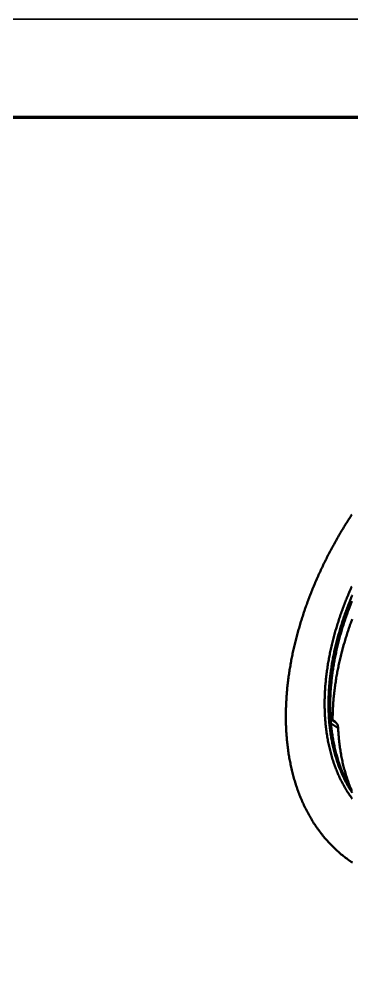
# Model space of a CAD drawing. Header units: millimetres. Extents: x 0 to 900, y 0 to 148.
# Drawn here: x 108.92 to 125.81, y 99.81 to 148.5 of the extents above; entities that cross this region are included whole.
import ezdxf

# ---------------------------------------------------------------- set-up
doc = ezdxf.new("R2010")
doc.units = ezdxf.units.MM
doc.header["$LTSCALE"] = 0.125
for name, color, linetype, lineweight in [('FRAME', 7, 'Continuous', 70), ('TITLE', 7, 'Continuous', 35), ('VISIBLE', 7, 'Continuous', 50)]:
    doc.layers.add(name, color=color, linetype=linetype, lineweight=lineweight)

msp = doc.modelspace()

# ---------------------------------------------------------------- linework, layer by layer
at = {"layer": 'FRAME'}
msp.add_lwpolyline([(5, 5), (205, 5), (205, 143.5), (5, 143.5)], close=True, dxfattribs=at)
at = {"layer": 'TITLE'}
msp.add_lwpolyline([(0, 0), (210, 0), (210, 148.5), (0, 148.5)], close=True, dxfattribs=at)
at = {"layer": 'VISIBLE'}
for p, q in [((124.734, 112.962), (124.957, 112.814)), ((125.117, 112.49), (124.752, 112.731))]:
    msp.add_line(p, q, dxfattribs=at)
for points in [[(125.838, 105.664), (125.78, 105.703), (125.722, 105.742), (125.664, 105.783), (125.607, 105.824), (125.551, 105.865), (125.495, 105.907), (125.439, 105.95), (125.384, 105.994), (125.329, 106.037), (125.275, 106.082), (125.221, 106.127), (125.168, 106.173), (125.115, 106.219), (125.063, 106.266), (125.011, 106.313), (124.96, 106.361), (124.909, 106.41), (124.859, 106.459), (124.809, 106.508), (124.76, 106.558), (124.711, 106.609), (124.663, 106.66), (124.615, 106.711), (124.568, 106.763), (124.522, 106.816), (124.476, 106.869), (124.43, 106.922), (124.385, 106.976), (124.341, 107.031), (124.297, 107.085), (124.254, 107.141), (124.211, 107.196), (124.169, 107.252), (124.127, 107.309), (124.086, 107.366), (124.045, 107.423), (124.005, 107.481), (123.966, 107.539), (123.927, 107.597), (123.889, 107.656), (123.851, 107.715), (123.814, 107.775), (123.777, 107.835), (123.741, 107.895), (123.705, 107.955), (123.67, 108.016), (123.636, 108.077), (123.602, 108.139), (123.569, 108.2), (123.536, 108.263), (123.504, 108.325), (123.472, 108.387), (123.441, 108.45), (123.41, 108.513), (123.38, 108.577), (123.35, 108.641), (123.321, 108.704), (123.293, 108.769), (123.265, 108.833), (123.238, 108.898), (123.211, 108.962), (123.184, 109.027), (123.158, 109.093), (123.133, 109.158), (123.108, 109.224), (123.084, 109.29), (123.06, 109.356), (123.037, 109.422), (123.014, 109.488), (122.992, 109.555), (122.97, 109.622), (122.949, 109.688), (122.928, 109.756), (122.908, 109.823), (122.888, 109.89), (122.869, 109.958), (122.85, 110.025), (122.832, 110.093), (122.814, 110.161), (122.796, 110.229), (122.779, 110.297), (122.763, 110.365), (122.747, 110.434), (122.732, 110.502), (122.717, 110.571), (122.702, 110.639), (122.688, 110.708), (122.674, 110.777), (122.661, 110.846), (122.648, 110.915), (122.636, 110.984), (122.624, 111.053), (122.613, 111.122), (122.602, 111.192), (122.591, 111.261), (122.581, 111.33), (122.571, 111.4), (122.562, 111.47), (122.553, 111.539), (122.545, 111.609), (122.537, 111.679), (122.529, 111.748), (122.522, 111.818), (122.515, 111.888), (122.509, 111.958), (122.503, 112.028), (122.497, 112.098), (122.492, 112.168), (122.487, 112.238), (122.483, 112.308), (122.479, 112.378), (122.475, 112.448), (122.472, 112.518), (122.469, 112.588), (122.467, 112.658), (122.465, 112.729), (122.463, 112.799), (122.462, 112.869), (122.461, 112.939), (122.46, 113.009), (122.46, 113.08), (122.46, 113.15), (122.461, 113.22), (122.461, 113.29), (122.463, 113.36), (122.464, 113.43), (122.466, 113.501), (122.468, 113.571), (122.471, 113.641), (122.474, 113.711), (122.477, 113.781), (122.481, 113.851), (122.485, 113.921), (122.489, 113.991), (122.494, 114.061), (122.499, 114.131), (122.504, 114.201), (122.51, 114.271), (122.516, 114.341), (122.522, 114.411), (122.528, 114.481), (122.535, 114.551), (122.543, 114.621), (122.55, 114.691), (122.558, 114.76), (122.566, 114.83), (122.575, 114.9), (122.583, 114.969), (122.592, 115.039), (122.602, 115.108), (122.612, 115.178), (122.622, 115.247), (122.632, 115.317), (122.642, 115.386), (122.653, 115.456), (122.665, 115.525), (122.676, 115.594), (122.688, 115.663), (122.7, 115.732), (122.712, 115.802), (122.725, 115.871), (122.738, 115.94), (122.751, 116.008), (122.764, 116.077), (122.778, 116.146), (122.792, 116.215), (122.806, 116.284), (122.821, 116.352), (122.836, 116.421), (122.851, 116.489), (122.866, 116.558), (122.882, 116.626), (122.898, 116.695), (122.914, 116.763), (122.931, 116.831), (122.947, 116.899), (122.964, 116.968), (122.982, 117.036), (122.999, 117.104), (123.017, 117.171), (123.035, 117.239), (123.053, 117.307), (123.072, 117.375), (123.091, 117.442), (123.11, 117.51), (123.129, 117.577), (123.149, 117.645), (123.168, 117.712), (123.188, 117.779), (123.209, 117.847), (123.229, 117.914), (123.25, 117.981), (123.271, 118.048), (123.292, 118.115), (123.314, 118.181), (123.336, 118.248), (123.358, 118.315), (123.38, 118.381), (123.402, 118.448), (123.425, 118.514), (123.448, 118.581), (123.471, 118.647), (123.494, 118.713), (123.518, 118.779), (123.542, 118.845), (123.566, 118.911), (123.59, 118.977), (123.615, 119.043), (123.64, 119.108), (123.665, 119.174), (123.69, 119.239), (123.715, 119.305), (123.741, 119.37), (123.767, 119.435), (123.793, 119.501), (123.819, 119.566), (123.846, 119.631), (123.873, 119.695), (123.9, 119.76), (123.927, 119.825), (123.954, 119.89), (123.982, 119.954), (124.01, 120.018), (124.038, 120.083), (124.066, 120.147), (124.095, 120.211), (124.123, 120.275), (124.152, 120.339), (124.181, 120.403), (124.211, 120.467), (124.24, 120.53), (124.27, 120.594), (124.3, 120.657), (124.33, 120.721), (124.361, 120.784), (124.391, 120.847), (124.422, 120.91), (124.453, 120.973), (124.484, 121.036), (124.516, 121.099), (124.547, 121.162), (124.579, 121.224), (124.611, 121.287), (124.643, 121.349), (124.676, 121.411), (124.708, 121.473), (124.741, 121.535), (124.774, 121.597), (124.807, 121.659), (124.841, 121.721), (124.874, 121.782), (124.908, 121.844), (124.942, 121.905), (124.976, 121.967), (125.011, 122.028), (125.045, 122.089), (125.08, 122.15), (125.115, 122.211), (125.15, 122.272), (125.186, 122.332), (125.221, 122.393), (125.257, 122.453), (125.293, 122.513), (125.329, 122.574), (125.365, 122.634), (125.402, 122.694), (125.439, 122.753), (125.475, 122.813), (125.513, 122.873), (125.55, 122.932), (125.587, 122.992), (125.625, 123.051), (125.663, 123.11), (125.701, 123.169), (125.739, 123.228), (125.777, 123.287), (125.816, 123.345)], [(125.812, 119.694), (125.783, 119.63), (125.755, 119.566), (125.727, 119.502), (125.699, 119.438), (125.671, 119.373), (125.644, 119.309), (125.616, 119.244), (125.589, 119.179), (125.563, 119.115), (125.537, 119.05), (125.51, 118.985), (125.485, 118.919), (125.459, 118.854), (125.434, 118.789), (125.409, 118.723), (125.384, 118.658), (125.36, 118.592), (125.335, 118.526), (125.311, 118.46), (125.288, 118.394), (125.264, 118.328), (125.241, 118.262), (125.219, 118.196), (125.196, 118.13), (125.174, 118.063), (125.152, 117.997), (125.13, 117.93), (125.109, 117.863), (125.088, 117.796), (125.067, 117.729), (125.046, 117.662), (125.026, 117.595), (125.006, 117.528), (124.987, 117.461), (124.967, 117.393), (124.948, 117.326), (124.93, 117.258), (124.911, 117.191), (124.893, 117.123), (124.875, 117.055), (124.858, 116.987), (124.841, 116.919), (124.824, 116.851), (124.807, 116.783), (124.791, 116.715), (124.775, 116.647), (124.76, 116.578), (124.744, 116.51), (124.73, 116.441), (124.715, 116.373), (124.701, 116.304), (124.687, 116.236), (124.673, 116.167), (124.66, 116.098), (124.647, 116.029), (124.634, 115.96), (124.622, 115.891), (124.61, 115.822), (124.599, 115.753), (124.588, 115.684), (124.577, 115.615), (124.566, 115.545), (124.556, 115.476), (124.546, 115.406), (124.537, 115.337), (124.528, 115.267), (124.519, 115.198), (124.511, 115.128), (124.503, 115.059), (124.496, 114.989), (124.489, 114.919), (124.482, 114.85), (124.475, 114.78), (124.469, 114.71), (124.464, 114.64), (124.459, 114.57), (124.454, 114.5), (124.449, 114.43), (124.445, 114.36), (124.442, 114.29), (124.438, 114.22), (124.436, 114.15), (124.433, 114.08), (124.431, 114.01), (124.43, 113.94), (124.429, 113.87), (124.428, 113.8), (124.428, 113.73), (124.428, 113.66), (124.429, 113.59), (124.43, 113.52), (124.431, 113.449), (124.433, 113.379), (124.436, 113.309), (124.438, 113.239), (124.442, 113.169), (124.446, 113.099), (124.45, 113.029), (124.455, 112.959), (124.46, 112.89), (124.465, 112.82), (124.472, 112.75), (124.478, 112.68), (124.485, 112.61), (124.493, 112.541), (124.501, 112.471), (124.51, 112.401), (124.519, 112.332), (124.529, 112.263), (124.539, 112.193), (124.55, 112.124), (124.561, 112.055), (124.572, 111.986), (124.585, 111.917), (124.598, 111.848), (124.611, 111.779), (124.625, 111.71), (124.639, 111.642), (124.654, 111.573), (124.67, 111.505), (124.686, 111.437), (124.703, 111.369), (124.72, 111.301), (124.738, 111.233), (124.756, 111.165), (124.775, 111.098), (124.795, 111.03), (124.815, 110.963), (124.836, 110.896), (124.857, 110.83), (124.879, 110.763), (124.901, 110.697), (124.925, 110.631), (124.948, 110.565), (124.973, 110.499), (124.998, 110.433), (125.023, 110.368), (125.05, 110.303), (125.077, 110.239), (125.104, 110.174), (125.132, 110.11), (125.161, 110.046), (125.191, 109.982), (125.221, 109.919), (125.251, 109.856), (125.283, 109.793), (125.315, 109.731), (125.348, 109.669), (125.381, 109.608), (125.415, 109.546), (125.45, 109.485), (125.485, 109.425), (125.521, 109.365), (125.558, 109.305), (125.595, 109.246), (125.633, 109.187), (125.672, 109.128), (125.711, 109.07), (125.751, 109.013), (125.792, 108.956), (125.833, 108.899)], [(125.835, 119.254), (125.808, 119.19), (125.781, 119.125), (125.754, 119.06), (125.728, 118.995), (125.702, 118.93), (125.676, 118.865), (125.65, 118.8), (125.625, 118.735), (125.6, 118.669), (125.575, 118.604), (125.551, 118.538), (125.526, 118.473), (125.502, 118.407), (125.479, 118.341), (125.455, 118.275), (125.432, 118.209), (125.409, 118.142), (125.387, 118.076), (125.365, 118.01), (125.343, 117.943), (125.321, 117.876), (125.299, 117.81), (125.278, 117.743), (125.258, 117.676), (125.237, 117.609), (125.217, 117.542), (125.197, 117.475), (125.177, 117.408), (125.158, 117.34), (125.139, 117.273), (125.12, 117.205), (125.102, 117.138), (125.084, 117.07), (125.066, 117.002), (125.049, 116.934), (125.032, 116.866), (125.015, 116.798), (124.998, 116.73), (124.982, 116.662), (124.966, 116.594), (124.951, 116.526), (124.936, 116.457), (124.921, 116.389), (124.906, 116.32), (124.892, 116.252), (124.878, 116.183), (124.865, 116.114), (124.851, 116.045), (124.839, 115.976), (124.826, 115.907), (124.814, 115.838), (124.802, 115.769), (124.791, 115.7), (124.78, 115.631), (124.769, 115.562), (124.759, 115.493), (124.749, 115.423), (124.739, 115.354), (124.73, 115.284), (124.721, 115.215), (124.712, 115.145), (124.704, 115.076), (124.696, 115.006), (124.689, 114.936), (124.682, 114.867), (124.675, 114.797), (124.669, 114.727), (124.663, 114.657), (124.658, 114.588), (124.653, 114.518), (124.648, 114.448), (124.644, 114.378), (124.64, 114.308), (124.637, 114.238), (124.634, 114.168), (124.631, 114.098), (124.629, 114.028), (124.627, 113.958), (124.626, 113.888), (124.625, 113.818), (124.625, 113.748), (124.625, 113.678), (124.625, 113.608), (124.626, 113.538), (124.627, 113.467), (124.629, 113.397), (124.631, 113.327), (124.634, 113.257), (124.637, 113.187), (124.641, 113.117), (124.645, 113.048), (124.65, 112.978), (124.655, 112.908), (124.66, 112.838), (124.666, 112.768), (124.673, 112.698), (124.68, 112.629), (124.687, 112.559), (124.695, 112.489), (124.704, 112.42), (124.713, 112.35), (124.722, 112.281), (124.732, 112.212), (124.743, 112.142), (124.754, 112.073), (124.766, 112.004), (124.778, 111.935), (124.791, 111.866), (124.804, 111.797), (124.818, 111.729), (124.832, 111.66), (124.847, 111.592), (124.863, 111.523), (124.879, 111.455), (124.895, 111.387), (124.913, 111.319), (124.93, 111.252), (124.949, 111.184), (124.968, 111.116), (124.987, 111.049), (125.008, 110.982), (125.028, 110.915), (125.05, 110.848), (125.072, 110.782), (125.094, 110.716), (125.117, 110.65), (125.141, 110.584), (125.166, 110.518), (125.191, 110.453), (125.216, 110.387), (125.243, 110.322), (125.27, 110.258), (125.297, 110.193), (125.326, 110.129), (125.355, 110.065), (125.384, 110.002), (125.414, 109.939), (125.445, 109.876), (125.477, 109.813), (125.509, 109.751), (125.542, 109.689), (125.575, 109.628), (125.61, 109.567), (125.644, 109.506), (125.68, 109.445), (125.716, 109.385), (125.753, 109.326), (125.791, 109.267), (125.829, 109.208)], [(125.814, 118.934), (125.788, 118.869), (125.762, 118.804), (125.736, 118.738), (125.711, 118.673), (125.686, 118.607), (125.661, 118.542), (125.636, 118.476), (125.612, 118.41), (125.588, 118.344), (125.565, 118.278), (125.541, 118.212), (125.518, 118.146), (125.495, 118.08), (125.473, 118.013), (125.45, 117.947), (125.428, 117.88), (125.407, 117.813), (125.385, 117.747), (125.364, 117.68), (125.343, 117.613), (125.323, 117.546), (125.303, 117.479), (125.283, 117.411), (125.263, 117.344), (125.244, 117.277), (125.225, 117.209), (125.206, 117.141), (125.188, 117.074), (125.17, 117.006), (125.152, 116.938), (125.135, 116.87), (125.117, 116.802), (125.101, 116.734), (125.084, 116.666), (125.068, 116.598), (125.052, 116.529), (125.037, 116.461), (125.022, 116.392), (125.007, 116.324), (124.992, 116.255), (124.978, 116.187), (124.964, 116.118), (124.951, 116.049), (124.937, 115.98), (124.925, 115.911), (124.912, 115.842), (124.9, 115.773), (124.888, 115.704), (124.877, 115.635), (124.866, 115.565), (124.855, 115.496), (124.845, 115.427), (124.835, 115.357), (124.825, 115.288), (124.816, 115.218), (124.807, 115.149), (124.799, 115.079), (124.791, 115.009), (124.783, 114.94), (124.775, 114.87), (124.769, 114.8), (124.762, 114.73), (124.756, 114.661), (124.75, 114.591), (124.745, 114.521), (124.74, 114.451), (124.735, 114.381), (124.731, 114.311), (124.727, 114.241), (124.724, 114.171), (124.721, 114.101), (124.718, 114.03), (124.716, 113.96), (124.714, 113.89), (124.713, 113.82), (124.712, 113.75), (124.712, 113.68), (124.712, 113.61), (124.713, 113.54), (124.714, 113.469), (124.715, 113.399), (124.717, 113.329), (124.719, 113.259), (124.722, 113.189), (124.725, 113.119), (124.729, 113.049), (124.733, 112.979), (124.738, 112.909), (124.743, 112.839), (124.749, 112.769), (124.755, 112.699), (124.761, 112.629), (124.768, 112.56), (124.776, 112.49), (124.784, 112.42), (124.793, 112.351), (124.802, 112.281), (124.811, 112.212), (124.822, 112.142), (124.832, 112.073), (124.844, 112.004), (124.855, 111.935), (124.868, 111.865), (124.88, 111.797), (124.894, 111.728), (124.908, 111.659), (124.922, 111.59), (124.937, 111.522), (124.953, 111.453), (124.969, 111.385), (124.986, 111.317), (125.003, 111.249), (125.021, 111.181), (125.04, 111.114), (125.059, 111.046), (125.079, 110.979), (125.099, 110.912), (125.12, 110.845), (125.141, 110.778), (125.163, 110.711), (125.186, 110.645), (125.209, 110.579), (125.233, 110.513), (125.258, 110.447), (125.283, 110.382), (125.309, 110.317), (125.336, 110.252), (125.363, 110.187), (125.39, 110.123), (125.419, 110.059), (125.448, 109.995), (125.478, 109.931), (125.508, 109.868), (125.539, 109.805), (125.571, 109.743), (125.603, 109.68), (125.636, 109.618), (125.67, 109.557), (125.704, 109.496), (125.739, 109.435), (125.775, 109.375), (125.811, 109.315)], [(125.826, 118.029), (125.801, 117.964), (125.777, 117.898), (125.753, 117.832), (125.73, 117.766), (125.707, 117.7), (125.684, 117.634), (125.661, 117.567), (125.639, 117.501), (125.616, 117.435), (125.595, 117.368), (125.573, 117.301), (125.552, 117.235), (125.531, 117.168), (125.51, 117.101), (125.489, 117.034), (125.469, 116.967), (125.449, 116.9), (125.429, 116.832), (125.41, 116.765), (125.391, 116.698), (125.372, 116.63), (125.353, 116.563), (125.335, 116.495), (125.317, 116.427), (125.3, 116.36), (125.282, 116.292), (125.265, 116.224), (125.248, 116.156), (125.232, 116.088), (125.216, 116.019), (125.2, 115.951), (125.184, 115.883), (125.169, 115.814), (125.154, 115.746), (125.139, 115.677), (125.125, 115.609), (125.111, 115.54), (125.097, 115.472), (125.084, 115.403), (125.071, 115.334), (125.058, 115.265), (125.046, 115.196), (125.034, 115.127), (125.022, 115.058), (125.011, 114.989), (124.999, 114.92), (124.989, 114.85), (124.978, 114.781), (124.968, 114.712), (124.958, 114.642), (124.949, 114.573), (124.94, 114.504), (124.931, 114.434), (124.923, 114.364), (124.915, 114.295), (124.907, 114.225), (124.9, 114.156), (124.893, 114.086), (124.886, 114.016), (124.88, 113.946), (124.874, 113.876), (124.869, 113.807), (124.864, 113.737), (124.859, 113.667), (124.855, 113.597), (124.851, 113.527), (124.847, 113.457), (124.844, 113.387), (124.841, 113.317), (124.839, 113.247), (124.837, 113.177), (124.835, 113.107), (124.834, 113.037), (124.833, 112.967), (124.833, 112.897)], [(124.957, 112.814), (124.994, 112.786), (125.026, 112.752), (125.054, 112.713), (125.076, 112.672), (125.093, 112.628), (125.105, 112.583), (125.113, 112.536), (125.117, 112.49)], [(125.117, 112.49), (125.12, 112.419), (125.124, 112.349), (125.128, 112.279), (125.132, 112.208), (125.137, 112.138), (125.143, 112.068), (125.149, 111.998), (125.156, 111.928), (125.163, 111.858), (125.17, 111.788), (125.178, 111.718), (125.187, 111.648), (125.196, 111.578), (125.205, 111.508), (125.215, 111.438), (125.226, 111.369), (125.237, 111.299), (125.248, 111.23), (125.26, 111.16), (125.273, 111.091), (125.286, 111.022), (125.299, 110.953), (125.314, 110.884), (125.328, 110.815), (125.343, 110.746), (125.359, 110.677), (125.376, 110.609), (125.392, 110.54), (125.41, 110.472), (125.428, 110.404), (125.446, 110.336), (125.466, 110.268), (125.485, 110.201), (125.506, 110.133), (125.527, 110.066), (125.548, 109.999), (125.57, 109.932), (125.593, 109.865), (125.616, 109.799), (125.64, 109.733), (125.664, 109.667), (125.689, 109.601), (125.715, 109.535), (125.741, 109.47), (125.768, 109.405), (125.796, 109.34)]]:
    msp.add_lwpolyline(points, dxfattribs=at)

doc.saveas('drawing.dxf')
